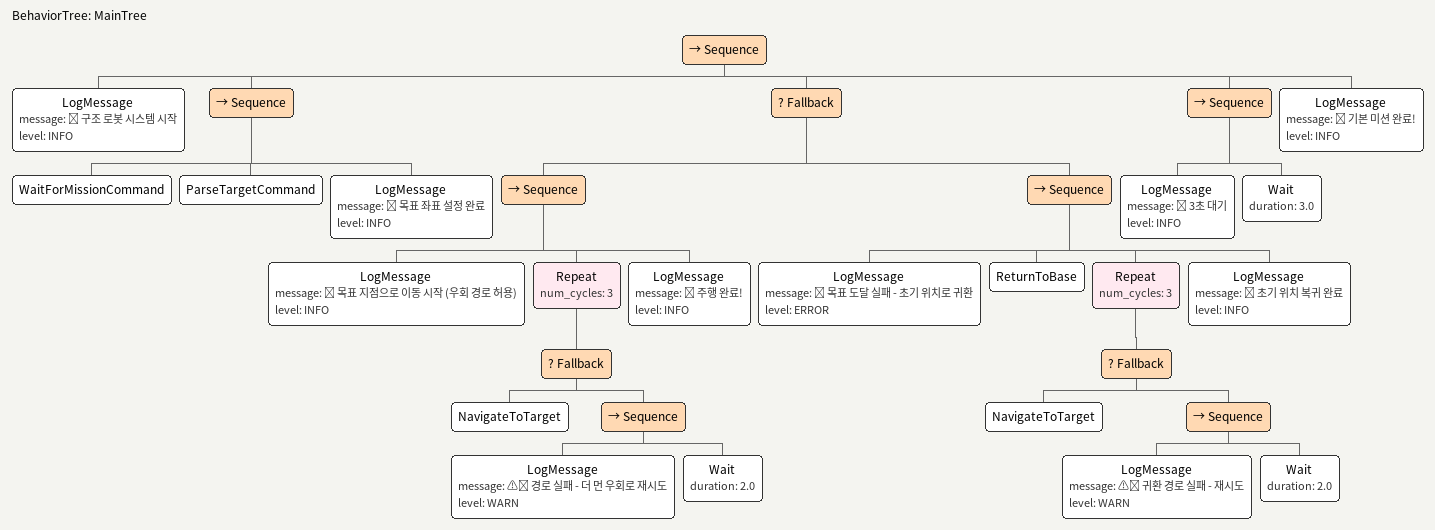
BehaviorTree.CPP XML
<?xml version="1.0"?>
<!--
  기본 액션 노드 테스트 BT
  basic_action_nodes.py 노드들만 사용
-->

<root main_tree_to_execute="MainTree">

  <BehaviorTree ID="MainTree">
    <Sequence>

      <!-- 1. 시스템 시작 로그 -->
      <LogMessage message="🚀 구조 로봇 시스템 시작" level="INFO"/>

      <!-- 2. 목표 좌표 입력 -->
      <Sequence>
        <WaitForMissionCommand/>
        <ParseTargetCommand/>
        <LogMessage message="✅ 목표 좌표 설정 완료" level="INFO"/>
      </Sequence>

      <!-- 3. 목표 지점으로 이동 (점진적 재시도 전략) -->
      <Fallback>
        <!-- 성공 시나리오 -->
        <Sequence>
          <LogMessage message="🚗 목표 지점으로 이동 시작 (우회 경로 허용)" level="INFO"/>
          <!-- 3회 재시도: 직접 → 우회 → 멀리 우회 -->
          <Repeat num_cycles="3">
            <Fallback>
              <NavigateToTarget/>
              <Sequence>
                <LogMessage message="⚠️ 경로 실패 - 더 먼 우회로 재시도" level="WARN"/>
                <Wait duration="2.0"/>
              </Sequence>
            </Fallback>
          </Repeat>
          <LogMessage message="✅ 주행 완료!" level="INFO"/>
        </Sequence>

        <!-- 실패 시나리오: 초기 위치로 귀환 -->
        <Sequence>
          <LogMessage message="❌ 목표 도달 실패 - 초기 위치로 귀환" level="ERROR"/>
          <ReturnToBase/>
          <Repeat num_cycles="3">
            <Fallback>
              <NavigateToTarget/>
              <Sequence>
                <LogMessage message="⚠️ 귀환 경로 실패 - 재시도" level="WARN"/>
                <Wait duration="2.0"/>
              </Sequence>
            </Fallback>
          </Repeat>
          <LogMessage message="🏠 초기 위치 복귀 완료" level="INFO"/>
        </Sequence>
      </Fallback>

      <!-- 4. 대기 -->
      <Sequence>
        <LogMessage message="⏳ 3초 대기" level="INFO"/>
        <Wait duration="3.0"/>
      </Sequence>

      <!-- 5. 미션 완료 -->
      <LogMessage message="🎉 기본 미션 완료!" level="INFO"/>

    </Sequence>
  </BehaviorTree>

</root>
